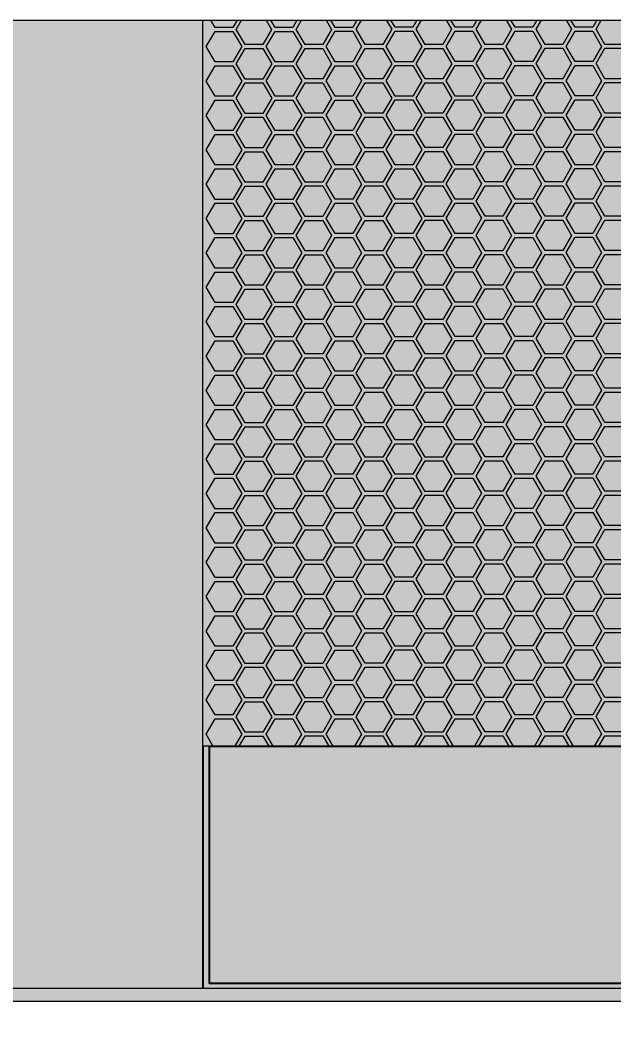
# Model space of a CAD drawing. Header units: millimetres. Extents: x 6914 to 9858, y -2771 to -210.
# Drawn here: x 7358.4 to 7479.3, y -2565.4 to -2360.3 of the extents above; entities that cross this region are included whole.
import ezdxf

# ---------------------------------------------------------------- set-up
doc = ezdxf.new("R2010")
doc.units = ezdxf.units.MM
doc.layers.get('0').update_dxf_attribs({"lineweight": 9})
doc.layers.add('APPAREILLAGE', color=7, linetype='Continuous')
doc.layers.add('Cabinet', color=7, linetype='Continuous')
for name, color, linetype, lineweight in [('THICK', 7, 'Continuous', 13), ('РАЗМЕРЫ', 7, 'Continuous', 25), ('Слой1', 7, 'Continuous', 9), ('тонкая', 7, 'Continuous', 13)]:
    doc.layers.add(name, color=color, linetype=linetype, lineweight=lineweight)
doc.styles.add('ГОСТ 2.304', font='CS_Gost2304.shx')
doc.dimstyles.new('СПДС', dxfattribs={"dimtxt": 2.5, "dimasz": 2.5, "dimexe": 1.25, "dimexo": 0.625, "dimtad": 1, "dimdec": 0, "dimtxsty": 'ГОСТ 2.304', "dimblk": 'ARCHTICK', "dimblk1": 'ARCHTICK', "dimblk2": 'ARCHTICK', "dimcen": 2.5, "dimdle": 2, "dimadec": 0, "dimazin": 2, "dimtfac": 0.75, "dimtdec": 4, "dimtmove": 1, "dimatfit": 3, "dimfxl": 1, "dimtfill": 1, "dimtolj": 1, "dimarcsym": 0})

# ---------------------------------------------------------------- blocks, each defined once
blk = doc.blocks.new('Из_буфера23131')
at = {"layer": 'Слой1'}
for p, q in [((-3.62, -3.11), (-1.8, 0)), ((-1.8, 0), (1.8, 0)), ((1.8, 0), (3.62, -3.11)), ((-1.8, -6.21), (-3.62, -3.11)), ((3.62, -3.11), (1.8, -6.21)), ((1.8, -6.21), (-1.8, -6.21))]:
    blk.add_line(p, q, dxfattribs=at)
blk = doc.blocks.new('Из_буфера23190')
for p, q in [((-3.62, -3.11), (-1.8, 0)), ((-1.8, 0), (1.8, 0)), ((1.8, 0), (3.62, -3.11)), ((-1.8, -6.21), (-3.62, -3.11)), ((3.62, -3.11), (1.8, -6.21)), ((1.8, -6.21), (-1.8, -6.21))]:
    blk.add_line(p, q)
blk = doc.blocks.new('edtjfgjfg')
at = {"layer": 'Cabinet', "ltscale": 10}
blk.add_hatch(color=251, dxfattribs=at).paths.add_polyline_path([(-300, 200), (300, 200), (300, 0), (-300, 0)])
blk.add_line((-218.77, 52), (-218.77, 2.66))
blk.add_lwpolyline([(-217.47, 52), (217.48, 52), (217.48, 3.66), (-217.47, 3.66)], close=True)
at = {"layer": 'Слой1'}
for p, q in [((-216.3, 198.51), (-217.17, 199.99)), ((-211.83, 199.99), (-212.7, 198.51)), ((-212.01, 198.11), (-210.91, 200)), ((-205.88, 200), (-204.78, 198.11)), ((-204.09, 198.52), (-204.95, 200)), ((-199.62, 200), (-200.48, 198.52)), ((-199.79, 198.12), (-198.7, 200)), ((-193.66, 200), (-192.56, 198.12)), ((-191.87, 198.53), (-192.73, 200)), ((-187.41, 200), (-188.27, 198.53)), ((-187.58, 198.13), (-186.49, 200)), ((-181.43, 200), (-180.34, 198.13)), ((-179.65, 198.54), (-180.51, 200)), ((-175.2, 200), (-176.05, 198.54)), ((-175.36, 198.14), (-174.28, 200)), ((-169.21, 200), (-168.13, 198.14)), ((-167.44, 198.55), (-168.29, 200)), ((-162.99, 200), (-163.84, 198.55)), ((-163.15, 198.15), (-162.07, 200)), ((-156.99, 200), (-155.91, 198.15)), ((-155.22, 198.56), (-156.06, 200)), ((-150.78, 200), (-151.62, 198.56)), ((-150.93, 198.17), (-149.86, 200)), ((-144.77, 200), (-143.69, 198.17)), ((-143, 198.57), (-143.84, 200)), ((-138.57, 200), (-139.4, 198.57)), ((-138.71, 198.18), (-137.65, 200)), ((-212.7, 198.51), (-216.3, 198.51)), ((-210.19, 195.01), (-212.01, 198.11)), ((-204.78, 198.11), (-206.59, 195.01)), ((-200.48, 198.52), (-204.09, 198.52)), ((-197.98, 195.02), (-199.79, 198.12)), ((-192.56, 198.12), (-194.38, 195.02)), ((-188.27, 198.53), (-191.87, 198.53)), ((-185.76, 195.03), (-187.58, 198.13)), ((-180.34, 198.13), (-182.16, 195.03)), ((-176.05, 198.54), (-179.65, 198.54)), ((-173.55, 195.04), (-175.36, 198.14)), ((-168.13, 198.14), (-169.94, 195.04)), ((-163.84, 198.55), (-167.44, 198.55)), ((-161.33, 195.05), (-163.15, 198.15)), ((-155.91, 198.15), (-157.73, 195.05)), ((-151.62, 198.56), (-155.22, 198.56)), ((-149.11, 195.06), (-150.93, 198.17)), ((-143.69, 198.17), (-145.51, 195.06)), ((-139.4, 198.57), (-143, 198.57)), ((-136.9, 195.07), (-138.71, 198.18)), ((-206.59, 195.01), (-210.19, 195.01)), ((-194.38, 195.02), (-197.98, 195.02)), ((-182.16, 195.03), (-185.76, 195.03)), ((-169.94, 195.04), (-173.55, 195.04)), ((-157.73, 195.05), (-161.33, 195.05)), ((-145.51, 195.06), (-149.11, 195.06)), ((-133.29, 195.07), (-136.9, 195.07)), ((-218.12, 54.48), (-216.3, 57.58)), ((-216.3, 57.58), (-212.7, 57.58)), ((-212.7, 57.58), (-210.88, 54.48)), ((-205.9, 54.49), (-204.09, 57.59)), ((-204.09, 57.59), (-200.48, 57.59)), ((-200.48, 57.59), (-198.67, 54.49)), ((-193.69, 54.5), (-191.87, 57.6)), ((-191.87, 57.6), (-188.27, 57.6)), ((-188.27, 57.6), (-186.45, 54.5)), ((-181.47, 54.51), (-179.65, 57.61)), ((-179.65, 57.61), (-176.05, 57.61)), ((-176.05, 57.61), (-174.23, 54.51)), ((-169.25, 54.52), (-167.44, 57.63)), ((-167.44, 57.63), (-163.84, 57.63)), ((-163.84, 57.63), (-162.02, 54.52)), ((-157.04, 54.53), (-155.22, 57.64)), ((-155.22, 57.64), (-151.62, 57.64)), ((-151.62, 57.64), (-149.8, 54.53)), ((-144.82, 54.54), (-143, 57.65)), ((-143, 57.65), (-139.4, 57.65)), ((-139.4, 57.65), (-137.59, 54.54)), ((-216.66, 51.99), (-218.12, 54.48)), ((-210.88, 54.48), (-212.34, 51.99)), ((-211.41, 52), (-210.19, 54.08)), ((-210.19, 54.08), (-206.59, 54.08)), ((-206.59, 54.08), (-205.37, 52)), ((-204.45, 52), (-205.9, 54.49)), ((-198.67, 54.49), (-200.12, 52)), ((-199.2, 52), (-197.98, 54.1)), ((-197.98, 54.1), (-194.38, 54.1)), ((-194.38, 54.1), (-193.15, 52)), ((-192.23, 52), (-193.69, 54.5)), ((-186.45, 54.5), (-187.91, 52)), ((-186.99, 52), (-185.76, 54.11)), ((-185.76, 54.11), (-182.16, 54.11)), ((-182.16, 54.11), (-180.93, 52)), ((-180, 52), (-181.47, 54.51)), ((-174.23, 54.51), (-175.7, 52)), ((-174.78, 52), (-173.55, 54.12)), ((-173.55, 54.12), (-169.94, 54.12)), ((-169.94, 54.12), (-168.71, 52)), ((-167.78, 52), (-169.25, 54.52)), ((-162.02, 54.52), (-163.49, 52)), ((-162.57, 52), (-161.33, 54.13)), ((-161.33, 54.13), (-157.73, 54.13)), ((-157.73, 54.13), (-156.48, 52)), ((-155.56, 52), (-157.04, 54.53)), ((-149.8, 54.53), (-151.28, 52)), ((-150.36, 52), (-149.11, 54.14)), ((-149.11, 54.14), (-145.51, 54.14)), ((-145.51, 54.14), (-144.26, 52)), ((-143.34, 52), (-144.82, 54.54)), ((-137.59, 54.54), (-139.07, 52)), ((-138.15, 52), (-136.9, 54.15)), ((-136.9, 54.15), (-133.29, 54.15))]:
    blk.add_line(p, q, dxfattribs=at)
blk.add_lwpolyline([(-218.77, 200), (218.78, 200), (218.78, 52), (-218.77, 52)], close=True, dxfattribs=at)
at = {"layer": 'тонкая'}
blk.add_line((300, 2.66), (-300, 2.66), dxfattribs=at)
blk.add_lwpolyline([(-300, 200), (300, 200), (300, 0), (-300, 0)], close=True, dxfattribs=at)
at = {"layer": 'Слой1'}
for name, p in [('Из_буфера23190', (-214.5, 197.71)), ('Из_буфера23190', (-202.28, 197.72)), ('Из_буфера23190', (-190.07, 197.73)), ('Из_буфера23190', (-177.85, 197.74)), ('Из_буфера23190', (-165.64, 197.75)), ('Из_буфера23190', (-153.42, 197.76)), ('Из_буфера23190', (-141.2, 197.77)), ('Из_буфера23131', (-208.39, 194.21)), ('Из_буфера23190', (-196.18, 194.22)), ('Из_буфера23190', (-183.96, 194.23)), ('Из_буфера23190', (-171.74, 194.24)), ('Из_буфера23190', (-159.53, 194.25)), ('Из_буфера23190', (-147.31, 194.27)), ('Из_буфера23190', (-135.1, 194.28)), ('Из_буфера23190', (-214.5, 190.7)), ('Из_буфера23190', (-202.28, 190.71)), ('Из_буфера23190', (-190.07, 190.72)), ('Из_буфера23190', (-177.85, 190.73)), ('Из_буфера23190', (-165.64, 190.75)), ('Из_буфера23190', (-153.42, 190.76)), ('Из_буфера23190', (-141.2, 190.77)), ('Из_буфера23131', (-208.39, 187.2)), ('Из_буфера23190', (-196.18, 187.22)), ('Из_буфера23190', (-183.96, 187.23)), ('Из_буфера23190', (-171.74, 187.24)), ('Из_буфера23190', (-159.53, 187.25)), ('Из_буфера23190', (-147.31, 187.26)), ('Из_буфера23190', (-135.1, 187.27)), ('Из_буфера23190', (-214.5, 183.7)), ('Из_буфера23190', (-202.28, 183.71)), ('Из_буфера23190', (-190.07, 183.72)), ('Из_буфера23190', (-177.85, 183.73)), ('Из_буфера23190', (-165.64, 183.74)), ('Из_буфера23190', (-153.42, 183.75)), ('Из_буфера23190', (-141.2, 183.76)), ('Из_буфера23131', (-208.39, 180.2)), ('Из_буфера23190', (-196.18, 180.21)), ('Из_буфера23190', (-183.96, 180.22)), ('Из_буфера23190', (-171.74, 180.23)), ('Из_буфера23190', (-159.53, 180.24)), ('Из_буфера23190', (-147.31, 180.25)), ('Из_буфера23190', (-135.1, 180.26)), ('Из_буфера23190', (-214.5, 176.69)), ('Из_буфера23190', (-202.28, 176.7)), ('Из_буфера23190', (-190.07, 176.71)), ('Из_буфера23190', (-177.85, 176.72)), ('Из_буфера23190', (-165.64, 176.73)), ('Из_буфера23190', (-153.42, 176.74)), ('Из_буфера23190', (-141.2, 176.75)), ('Из_буфера23131', (-208.39, 173.19)), ('Из_буфера23190', (-196.18, 173.2)), ('Из_буфера23190', (-183.96, 173.21)), ('Из_буфера23190', (-171.74, 173.22)), ('Из_буфера23190', (-159.53, 173.24)), ('Из_буфера23190', (-147.31, 173.25)), ('Из_буфера23190', (-135.1, 173.26)), ('Из_буфера23190', (-214.5, 169.68)), ('Из_буфера23190', (-202.28, 169.69)), ('Из_буфера23190', (-190.07, 169.71)), ('Из_буфера23190', (-177.85, 169.72)), ('Из_буфера23190', (-165.64, 169.73)), ('Из_буфера23190', (-153.42, 169.74)), ('Из_буфера23190', (-141.2, 169.75)), ('Из_буфера23190', (-183.96, 166.21)), ('Из_буфера23190', (-171.74, 166.22)), ('Из_буфера23190', (-159.53, 166.23)), ('Из_буфера23190', (-147.31, 166.24)), ('Из_буфера23190', (-135.1, 166.25)), ('Из_буфера23131', (-208.39, 166.19)), ('Из_буфера23190', (-196.18, 166.2)), ('Из_буфера23131', (-214.5, 162.68)), ('Из_буфера23131', (-202.28, 162.69)), ('Из_буфера23131', (-190.07, 162.7)), ('Из_буфера23131', (-177.85, 162.71)), ('Из_буфера23131', (-165.64, 162.72)), ('Из_буфера23131', (-153.42, 162.73)), ('Из_буфера23131', (-141.2, 162.74)), ('Из_буфера23131', (-208.39, 159.18)), ('Из_буфера23131', (-196.18, 159.19)), ('Из_буфера23131', (-183.96, 159.2)), ('Из_буфера23131', (-171.74, 159.21)), ('Из_буфера23131', (-159.53, 159.22)), ('Из_буфера23131', (-147.31, 159.23)), ('Из_буфера23131', (-135.1, 159.24)), ('Из_буфера23131', (-214.5, 155.67)), ('Из_буфера23131', (-202.28, 155.68)), ('Из_буфера23131', (-190.07, 155.69)), ('Из_буфера23131', (-177.85, 155.7)), ('Из_буфера23131', (-165.64, 155.71)), ('Из_буфера23131', (-153.42, 155.72)), ('Из_буфера23131', (-141.2, 155.74)), ('Из_буфера23131', (-208.39, 152.17)), ('Из_буфера23131', (-196.18, 152.18)), ('Из_буфера23131', (-183.96, 152.19)), ('Из_буфера23131', (-171.74, 152.21)), ('Из_буфера23131', (-159.53, 152.22)), ('Из_буфера23131', (-147.31, 152.23)), ('Из_буфера23131', (-135.1, 152.24)), ('Из_буфера23131', (-214.5, 148.66)), ('Из_буфера23131', (-202.28, 148.68)), ('Из_буфера23131', (-190.07, 148.69)), ('Из_буфера23131', (-177.85, 148.7)), ('Из_буфера23131', (-165.64, 148.71)), ('Из_буфера23131', (-153.42, 148.72)), ('Из_буфера23131', (-141.2, 148.73)), ('Из_буфера23131', (-208.39, 145.17)), ('Из_буфера23131', (-196.18, 145.18)), ('Из_буфера23131', (-183.96, 145.19)), ('Из_буфера23131', (-171.74, 145.2)), ('Из_буфера23131', (-159.53, 145.21)), ('Из_буфера23131', (-147.31, 145.22)), ('Из_буфера23131', (-135.1, 145.23)), ('Из_буфера23131', (-214.5, 141.66)), ('Из_буфера23131', (-202.28, 141.67)), ('Из_буфера23131', (-190.07, 141.68)), ('Из_буфера23131', (-177.85, 141.69)), ('Из_буфера23131', (-165.64, 141.7)), ('Из_буфера23131', (-153.42, 141.71)), ('Из_буфера23131', (-141.2, 141.72)), ('Из_буфера23131', (-208.39, 138.16)), ('Из_буфера23131', (-196.18, 138.17)), ('Из_буфера23131', (-183.96, 138.18)), ('Из_буфера23131', (-171.74, 138.19)), ('Из_буфера23131', (-159.53, 138.2)), ('Из_буфера23131', (-147.31, 138.21)), ('Из_буфера23131', (-135.1, 138.23)), ('Из_буфера23131', (-214.5, 134.65)), ('Из_буфера23131', (-202.28, 134.66)), ('Из_буфера23131', (-190.07, 134.67)), ('Из_буфера23131', (-177.85, 134.68)), ('Из_буфера23131', (-165.64, 134.7)), ('Из_буфера23131', (-153.42, 134.71)), ('Из_буфера23131', (-141.2, 134.72)), ('Из_буфера23131', (-208.39, 131.15)), ('Из_буфера23131', (-196.18, 131.16)), ('Из_буфера23131', (-183.96, 131.18)), ('Из_буфера23131', (-171.74, 131.19)), ('Из_буфера23131', (-159.53, 131.2)), ('Из_буфера23131', (-147.31, 131.21)), ('Из_буфера23131', (-135.1, 131.22)), ('Из_буфера23131', (-214.5, 127.65)), ('Из_буфера23131', (-202.28, 127.66)), ('Из_буфера23131', (-190.07, 127.67)), ('Из_буфера23131', (-177.85, 127.68)), ('Из_буфера23131', (-165.64, 127.69)), ('Из_буфера23131', (-153.42, 127.7)), ('Из_буфера23131', (-141.2, 127.71)), ('Из_буфера23131', (-208.39, 124.15)), ('Из_буфера23131', (-196.18, 124.16)), ('Из_буфера23131', (-183.96, 124.17)), ('Из_буфера23131', (-171.74, 124.18)), ('Из_буфера23131', (-159.53, 124.19)), ('Из_буфера23131', (-147.31, 124.2)), ('Из_буфера23131', (-135.1, 124.21)), ('Из_буфера23131', (-214.5, 120.64)), ('Из_буфера23131', (-202.28, 120.65)), ('Из_буфера23131', (-190.07, 120.66)), ('Из_буфера23131', (-177.85, 120.67)), ('Из_буфера23131', (-165.64, 120.68)), ('Из_буфера23131', (-153.42, 120.69)), ('Из_буфера23131', (-141.2, 120.7)), ('Из_буфера23131', (-208.39, 117.14)), ('Из_буфера23131', (-196.18, 117.15)), ('Из_буфера23131', (-183.96, 117.16)), ('Из_буфера23131', (-171.74, 117.17)), ('Из_буфера23131', (-159.53, 117.18)), ('Из_буфера23131', (-147.31, 117.2)), ('Из_буфера23131', (-135.1, 117.21)), ('Из_буфера23131', (-214.5, 113.63)), ('Из_буфера23131', (-202.28, 113.64)), ('Из_буфера23131', (-190.07, 113.65)), ('Из_буфера23131', (-177.85, 113.67)), ('Из_буфера23131', (-165.64, 113.68)), ('Из_буфера23131', (-153.42, 113.69)), ('Из_буфера23131', (-141.2, 113.7)), ('Из_буфера23131', (-208.39, 110.14)), ('Из_буфера23131', (-196.18, 110.15)), ('Из_буфера23131', (-183.96, 110.16)), ('Из_буфера23131', (-171.74, 110.17)), ('Из_буфера23131', (-159.53, 110.18)), ('Из_буфера23131', (-147.31, 110.19)), ('Из_буфера23131', (-135.1, 110.2)), ('Из_буфера23131', (-214.5, 106.63)), ('Из_буфера23131', (-202.28, 106.64)), ('Из_буфера23131', (-190.07, 106.65)), ('Из_буфера23131', (-177.85, 106.66)), ('Из_буфера23131', (-165.64, 106.67)), ('Из_буфера23131', (-153.42, 106.68)), ('Из_буфера23131', (-141.2, 106.69)), ('Из_буфера23131', (-208.39, 103.13)), ('Из_буфера23131', (-196.18, 103.14)), ('Из_буфера23131', (-183.96, 103.15)), ('Из_буфера23131', (-171.74, 103.16)), ('Из_буфера23131', (-159.53, 103.17)), ('Из_буфера23131', (-147.31, 103.18)), ('Из_буфера23131', (-135.1, 103.19)), ('Из_буфера23131', (-214.5, 99.62)), ('Из_буфера23131', (-202.28, 99.63)), ('Из_буфера23131', (-190.07, 99.64)), ('Из_буфера23131', (-177.85, 99.65)), ('Из_буфера23131', (-165.64, 99.66)), ('Из_буфера23131', (-153.42, 99.67)), ('Из_буфера23131', (-141.2, 99.68)), ('Из_буфера23131', (-208.39, 96.12)), ('Из_буфера23131', (-196.18, 96.13)), ('Из_буфера23131', (-183.96, 96.14)), ('Из_буфера23131', (-171.74, 96.15)), ('Из_буфера23131', (-159.53, 96.17)), ('Из_буфера23131', (-147.31, 96.18)), ('Из_буфера23131', (-135.1, 96.19)), ('Из_буфера23131', (-214.5, 92.61)), ('Из_буфера23131', (-202.28, 92.62)), ('Из_буфера23131', (-190.07, 92.64)), ('Из_буфера23131', (-177.85, 92.65)), ('Из_буфера23131', (-165.64, 92.66)), ('Из_буфера23131', (-153.42, 92.67)), ('Из_буфера23131', (-141.2, 92.68)), ('Из_буфера23131', (-208.39, 89.12)), ('Из_буфера23131', (-196.18, 89.13)), ('Из_буфера23131', (-183.96, 89.14)), ('Из_буфера23131', (-171.74, 89.15)), ('Из_буфера23131', (-159.53, 89.16)), ('Из_буфера23131', (-147.31, 89.17)), ('Из_буфера23131', (-135.1, 89.18)), ('Из_буфера23131', (-214.5, 85.61)), ('Из_буфера23131', (-202.28, 85.62)), ('Из_буфера23131', (-190.07, 85.63)), ('Из_буфера23131', (-177.85, 85.64)), ('Из_буфера23131', (-165.64, 85.65)), ('Из_буфера23131', (-153.42, 85.66)), ('Из_буфера23131', (-141.2, 85.67)), ('Из_буфера23131', (-208.39, 82.11)), ('Из_буфера23131', (-196.18, 82.12)), ('Из_буфера23131', (-183.96, 82.13)), ('Из_буфера23131', (-171.74, 82.14)), ('Из_буфера23131', (-159.53, 82.15)), ('Из_буфера23131', (-147.31, 82.16)), ('Из_буфера23131', (-135.1, 82.17)), ('Из_буфера23131', (-214.5, 78.6)), ('Из_буфера23131', (-202.28, 78.61)), ('Из_буфера23131', (-190.07, 78.62)), ('Из_буфера23131', (-177.85, 78.63)), ('Из_буфера23131', (-165.64, 78.64)), ('Из_буфера23131', (-153.42, 78.66)), ('Из_буфера23131', (-141.2, 78.67)), ('Из_буфера23131', (-208.39, 75.1)), ('Из_буфера23131', (-196.18, 75.11)), ('Из_буфера23131', (-183.96, 75.13)), ('Из_буфера23131', (-171.74, 75.14)), ('Из_буфера23131', (-159.53, 75.15)), ('Из_буфера23131', (-147.31, 75.16)), ('Из_буфера23131', (-135.1, 75.17)), ('Из_буфера23131', (-214.5, 71.59)), ('Из_буфера23131', (-202.28, 71.61)), ('Из_буфера23131', (-190.07, 71.62)), ('Из_буфера23131', (-177.85, 71.63)), ('Из_буфера23131', (-165.64, 71.64)), ('Из_буфера23131', (-153.42, 71.65)), ('Из_буфера23131', (-141.2, 71.66)), ('Из_буфера23131', (-208.39, 68.1)), ('Из_буфера23131', (-196.18, 68.11)), ('Из_буфера23131', (-183.96, 68.12)), ('Из_буфера23131', (-171.74, 68.13)), ('Из_буфера23131', (-159.53, 68.14)), ('Из_буфера23131', (-147.31, 68.15)), ('Из_буфера23131', (-135.1, 68.16)), ('Из_буфера23131', (-214.5, 64.59)), ('Из_буфера23131', (-202.28, 64.6)), ('Из_буфера23131', (-190.07, 64.61)), ('Из_буфера23131', (-177.85, 64.62)), ('Из_буфера23131', (-165.64, 64.63)), ('Из_буфера23131', (-153.42, 64.64)), ('Из_буфера23131', (-141.2, 64.65)), ('Из_буфера23131', (-208.39, 61.09)), ('Из_буфера23131', (-196.18, 61.1)), ('Из_буфера23131', (-183.96, 61.11)), ('Из_буфера23131', (-171.74, 61.12)), ('Из_буфера23131', (-159.53, 61.13)), ('Из_буфера23131', (-147.31, 61.14)), ('Из_буфера23131', (-135.1, 61.16))]:
    blk.add_blockref(name, p, dxfattribs=at)
blk = doc.blocks.new('*D543')
at = {"layer": 'Defpoints', "color": 0}
for p in [(7314.41, -2560.26), (7914.41, -2560.26), (7914.41, -2660.26)]:
    blk.add_point(p, dxfattribs=at)
at = {"layer": 'РАЗМЕРЫ', "color": 0, "lineweight": -2}
for p, q in [((7314.41, -2569.63), (7314.41, -2679.01)), ((7914.41, -2569.63), (7914.41, -2679.01)), ((7351.91, -2660.26), (7876.91, -2660.26))]:
    blk.add_line(p, q, dxfattribs=at)
at = {"layer": 'РАЗМЕРЫ', "color": 0}
for points in [[(7351.91, -2654.01), (7351.91, -2666.51), (7314.41, -2660.26)], [(7876.91, -2666.51), (7876.91, -2654.01), (7914.41, -2660.26)]]:
    blk.add_solid(points, dxfattribs=at)
at = {"layer": 'РАЗМЕРЫ', "color": 0, "insert": (7614.41, -2631.05), "char_height": 37.5, "attachment_point": 5, "style": 'ГОСТ 2.304', "bg_fill": 3, "box_fill_scale": 1.1, "bg_fill_color": 256, "bg_fill_true_color": 13158600, "bg_fill_transparency": 0}
blk.add_mtext('\\A1;600', dxfattribs=at)
blk = doc.blocks.new('*D548')
at = {"layer": 'Defpoints', "color": 0}
for p in [(6914.41, -2560.25), (7914.41, -2560.26), (7914.41, -2751.88)]:
    blk.add_point(p, dxfattribs=at)
at = {"layer": 'РАЗМЕРЫ', "color": 0, "lineweight": -2}
for p, q in [((6914.41, -2569.63), (6914.41, -2770.63)), ((7914.41, -2569.63), (7914.41, -2770.63)), ((6951.91, -2751.88), (7876.91, -2751.88))]:
    blk.add_line(p, q, dxfattribs=at)
at = {"layer": 'РАЗМЕРЫ', "color": 0}
for points in [[(6951.91, -2745.63), (6951.91, -2758.13), (6914.41, -2751.88)], [(7876.91, -2758.13), (7876.91, -2745.63), (7914.41, -2751.88)]]:
    blk.add_solid(points, dxfattribs=at)
at = {"layer": 'РАЗМЕРЫ', "color": 0, "insert": (7414.41, -2723.76), "char_height": 37.5, "attachment_point": 5, "style": 'ГОСТ 2.304', "bg_fill": 3, "box_fill_scale": 1.1, "bg_fill_color": 256, "bg_fill_true_color": 13158600, "bg_fill_transparency": 0}
blk.add_mtext('\\A1;1000', dxfattribs=at)
blk = doc.blocks.new('Из_буфера27170')
at = {"layer": 'THICK'}
blk.add_line((300, -2017.24), (300, -2017.24), dxfattribs=at)
blk.add_line((300, -2017.24), (300, -2017.24), dxfattribs=at)
blk.add_line((300, -2017.24), (300, -2017.24), dxfattribs=at)
blk.add_line((300, -2017.24), (300, -2017.24), dxfattribs=at)
blk = doc.blocks.new('Из_буфера601')
at = {"ltscale": 40}
blk.add_blockref('Из_буфера27170', (-200, 0), dxfattribs=at)

msp = doc.modelspace()

# ---------------------------------------------------------------- block references
at = {"layer": 'Cabinet', "ltscale": 10}
msp.add_blockref('edtjfgjfg', (7614.41, -2560.26), dxfattribs=at)

# ---------------------------------------------------------------- next in the draw order: dimensions: what is measured, and where the dimension line sits
at = {"layer": 'РАЗМЕРЫ'}
dim = msp.add_linear_dim(base=(7914.41, -2660.26), p1=(7314.41, -2560.26), p2=(7914.41, -2560.26), dimstyle='СПДС', override={"dimscale": 15, "dimlfac": 1, "dimtxsty": 'ГОСТ 2.304', "dimsah": 1, "dimtolj": 1}, dxfattribs=at)
dim.commit()
dim.dimension.update_dxf_attribs({"geometry": '*D543', "text_midpoint": (7614.41, -2631.05)})

# ---------------------------------------------------------------- next in the draw order: dimensions: what is measured, and where the dimension line sits
dim = msp.add_linear_dim(base=(7914.41, -2751.88), p1=(6914.41, -2560.25), p2=(7914.41, -2560.26), dimstyle='СПДС', override={"dimscale": 15, "dimlfac": 1, "dimtxsty": 'ГОСТ 2.304', "dimsah": 1, "dimtolj": 1}, dxfattribs=at)
dim.commit()
dim.dimension.update_dxf_attribs({"geometry": '*D548', "text_midpoint": (7414.41, -2723.76)})

# ---------------------------------------------------------------- next in the draw order: block references
at = {"layer": 'APPAREILLAGE'}
msp.add_blockref('Из_буфера601', (7314.41, -360.25), dxfattribs=at)

doc.saveas('drawing.dxf')
